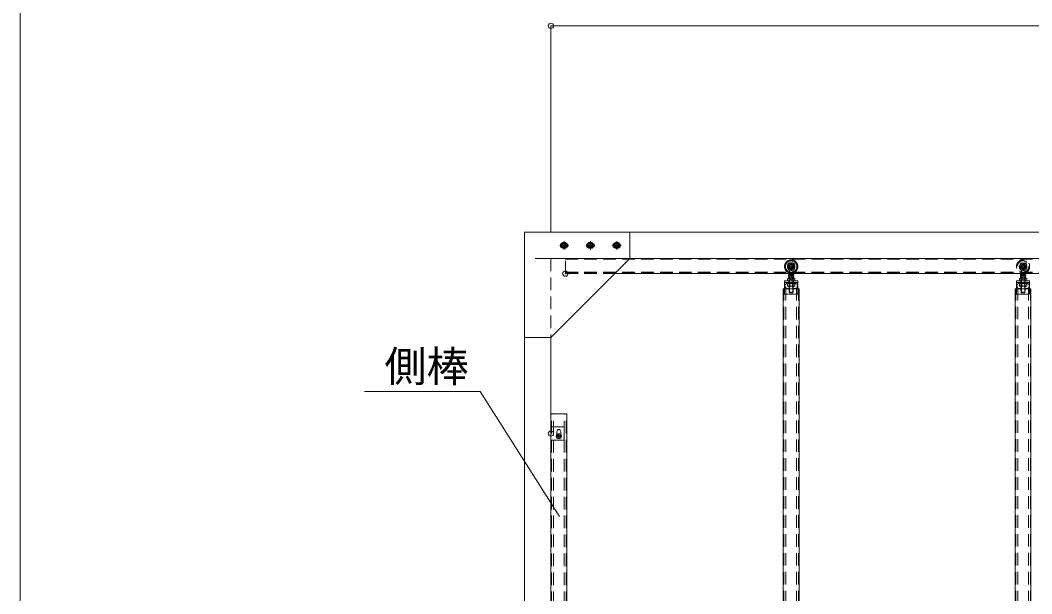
# Model space of a CAD drawing. Units: millimetres, scale not verified. Extents: x -9305 to 9305, y -6415 to 6415.
# Drawn here: x -9305 to -5459, y -546 to 1633 of the extents above; entities that cross this region are included whole.
import ezdxf
from ezdxf.enums import TextEntityAlignment as Align

# ---------------------------------------------------------------- set-up
doc = ezdxf.new("R2010")
doc.units = ezdxf.units.MM
doc.header["$LTSCALE"] = 40
doc.header["$PDMODE"] = 32
doc.header["$PDSIZE"] = 20
for name, pattern in [('CHAIN2', [12, 9, -1, 1, -1]), ('DASHED1', [1.8, 1.2, -0.6]), ('DOUBLE_CHAIN2', [12.8, 9, -1, 0.6, -0.6, 0.6, -1])]:
    doc.linetypes.add(name, pattern=pattern)
for name, color, linetype, lineweight in [('0-0_0', 7, 'Continuous', 9), ('0-5_CYG-54', 7, 'Continuous', 9), ('0-A_TEXT', 7, 'Continuous', 9), ('0-E_寸法', 7, 'Continuous', 9)]:
    doc.layers.add(name, color=color, linetype=linetype, lineweight=lineweight)
doc.styles.add('ＭＳ ゴシック', font='')
doc.styles.get('ＭＳ ゴシック').set_extended_font_data('MS Gothic')

msp = doc.modelspace()

# ---------------------------------------------------------------- linework, layer by layer
at = {"layer": '0-0_0'}
msp.add_line((-9304.61, 6414.98), (-9304.61, -6414.98), dxfattribs=at)
at = {"layer": '0-5_CYG-54'}
for p, q in [((-7386.82, 827.54), (-1786.84, 827.54)), ((-7386.82, 827.54), (-7386.82, -3172.46)), ((-6986.82, 727.54), (-2186.84, 727.54)), ((-7043.82, 670.54), (-2129.84, 670.54)), ((-6381.38, 662.54), (-6379.58, 664.34)), ((-6381.38, 662.54), (-6381.38, 652.51)), ((-6381.38, 662.54), (-6365.38, 662.54)), ((-6379.63, 664.34), (-6379.63, 670.54)), ((-6379.58, 664.34), (-6367.18, 664.34)), ((-6379.38, 652.51), (-6379.38, 664.34)), ((-6367.38, 652.51), (-6367.38, 664.34)), ((-6367.18, 664.34), (-6365.38, 662.54)), ((-6367.13, 664.34), (-6367.13, 670.54)), ((-6365.38, 662.54), (-6365.38, 652.51)), ((-5499.61, 662.54), (-5497.81, 664.34)), ((-5499.61, 662.54), (-5483.61, 662.54)), ((-5499.61, 662.54), (-5499.61, 652.51)), ((-5497.86, 664.34), (-5497.86, 670.54)), ((-5497.81, 664.34), (-5485.41, 664.34)), ((-5497.61, 652.51), (-5497.61, 664.34)), ((-5485.61, 652.51), (-5485.61, 664.34)), ((-5485.41, 664.34), (-5483.61, 662.54)), ((-5485.36, 664.34), (-5485.36, 670.54)), ((-5483.61, 662.54), (-5483.61, 652.51)), ((-6398.38, 642.52), (-6348.38, 642.52)), ((-6398.38, 592.52), (-6398.38, 642.52)), ((-6387.08, 651.51), (-6387.08, 643.56)), ((-6383.63, 652.51), (-6362.53, 652.51)), ((-6383.63, 642.56), (-6362.53, 642.56)), ((-6383.63, 632.51), (-6362.53, 632.51)), ((-6380.15, 651.51), (-6380.15, 643.56)), ((-6366.3, 651.51), (-6366.3, 643.56)), ((-6359.37, 651.51), (-6359.37, 643.56)), ((-6348.38, 642.52), (-6348.38, 592.52)), ((-5466.62, 642.51), (-5516.62, 642.51)), ((-5516.62, 642.51), (-5516.62, 592.52)), ((-5505.31, 651.51), (-5505.31, 643.56)), ((-5501.86, 652.51), (-5480.76, 652.51)), ((-5501.86, 642.56), (-5480.76, 642.56)), ((-5501.86, 632.51), (-5480.76, 632.51)), ((-5498.38, 651.51), (-5498.38, 643.56)), ((-5484.52, 651.51), (-5484.52, 643.56)), ((-5477.6, 651.51), (-5477.6, 643.56)), ((-5466.62, 592.52), (-5466.62, 642.51)), ((-6403.38, -3607.27), (-6403.38, 612.52)), ((-6403.38, 612.52), (-6398.38, 612.52)), ((-6348.38, 592.52), (-6398.38, 592.52)), ((-6348.38, 612.52), (-6343.38, 612.52)), ((-6343.38, -3607.27), (-6343.38, 612.52)), ((-5521.62, -3607.28), (-5521.62, 612.51)), ((-5521.62, 612.51), (-5516.62, 612.51)), ((-5516.62, 592.52), (-5466.62, 592.52)), ((-5466.62, 612.51), (-5461.62, 612.51)), ((-5461.62, -807.42), (-5461.62, 612.51)), ((-7286.82, -3537.28), (-7286.82, 427.54)), ((-7226.82, 137.54), (-7286.82, 137.54)), ((-7226.82, 137.54), (-7226.82, -3537.28)), ((-7264.32, 70.54), (-7264.32, 58.03)), ((-7249.32, 70.54), (-7249.32, 58.03))]:
    msp.add_line(p, q, dxfattribs=at)
at = {"layer": '0-5_CYG-54', "linetype": 'CHAIN2'}
for p, q in [((-7253.32, 777.54), (-7220.32, 777.54)), ((-7236.82, 794.04), (-7236.82, 761.04)), ((-7153.32, 777.54), (-7120.32, 777.54)), ((-7136.82, 794.04), (-7136.82, 761.04)), ((-7053.32, 777.54), (-7020.32, 777.54)), ((-7036.82, 794.04), (-7036.82, 761.04))]:
    msp.add_line(p, q, dxfattribs=at)
at = {"layer": '0-5_CYG-54', "linetype": 'DOUBLE_CHAIN2'}
for p, q in [((-6986.82, 727.54), (-7386.82, 727.54)), ((-6384.88, 710.34), (-6384.88, 685.34)), ((-6384.88, 710.34), (-6361.88, 710.34)), ((-6361.88, 710.34), (-6361.88, 685.34)), ((-6384.88, 685.34), (-6361.88, 685.34)), ((-6379.63, 673.13), (-6379.63, 685.34)), ((-6367.13, 673.13), (-6367.13, 685.34)), ((-5497.86, 670.54), (-5497.86, 685.34)), ((-5485.36, 670.54), (-5485.36, 685.34)), ((-6398.38, 636.52), (-6348.38, 636.52)), ((-6387.08, 623.61), (-6387.08, 631.51)), ((-6386.88, 636.51), (-6386.88, 632.51)), ((-6386.88, 636.51), (-6359.88, 636.51)), ((-6386.88, 632.51), (-6359.88, 632.51)), ((-6383.63, 622.61), (-6362.53, 622.61)), ((-6381.38, 652.51), (-6381.38, 599.34)), ((-6380.15, 623.61), (-6380.15, 631.51)), ((-6373.38, 636.51), (-6379.48, 632.61)), ((-6379.38, 597.34), (-6379.38, 652.51)), ((-6368.38, 636.51), (-6374.48, 632.61)), ((-6367.38, 597.34), (-6367.38, 652.51)), ((-6366.3, 623.61), (-6366.3, 631.51)), ((-6365.38, 652.51), (-6365.38, 599.34)), ((-6359.88, 636.51), (-6359.88, 632.51)), ((-6359.37, 623.61), (-6359.37, 631.51)), ((-5516.62, 636.51), (-5466.62, 636.51)), ((-5505.31, 623.61), (-5505.31, 631.51)), ((-5505.11, 636.51), (-5478.11, 636.51)), ((-5505.11, 636.51), (-5505.11, 632.51)), ((-5505.11, 632.51), (-5478.11, 632.51)), ((-5501.86, 622.61), (-5480.76, 622.61)), ((-5498.38, 623.61), (-5498.38, 631.51)), ((-5491.61, 636.51), (-5497.71, 632.61)), ((-5497.61, 597.34), (-5497.61, 652.51)), ((-5486.61, 636.51), (-5492.71, 632.61)), ((-5485.61, 597.34), (-5485.61, 652.51)), ((-5484.52, 623.61), (-5484.52, 631.51)), ((-5478.11, 636.51), (-5478.11, 632.51)), ((-5477.6, 623.61), (-5477.6, 631.51)), ((-6398.38, 612.52), (-6348.38, 612.52)), ((-6381.38, 599.34), (-6365.38, 599.34)), ((-6381.38, 599.34), (-6379.38, 597.34)), ((-6379.38, 597.34), (-6367.38, 597.34)), ((-6365.38, 599.34), (-6367.38, 597.34)), ((-5516.62, 612.51), (-5466.62, 612.51)), ((-5499.61, 599.34), (-5483.61, 599.34)), ((-5499.61, 599.34), (-5497.61, 597.34)), ((-5497.61, 597.34), (-5485.61, 597.34)), ((-5483.61, 599.34), (-5485.61, 597.34)), ((-5461.62, 612.51), (-5461.62, -3607.28))]:
    msp.add_line(p, q, dxfattribs=at)
at = {"layer": '0-5_CYG-54', "linetype": 'DASHED1'}
for p, q in [((-7286.82, 727.54), (-7286.82, 427.54)), ((-7231.82, 670.54), (-7231.82, 727.54)), ((-7231.82, 725.94), (-1941.84, 725.94)), ((-5503.11, 710.34), (-5480.11, 710.34)), ((-5503.11, 710.34), (-5503.11, 685.34)), ((-5480.11, 710.34), (-5480.11, 685.34)), ((-7231.82, 676.54), (-1941.84, 676.54)), ((-7231.82, 672.14), (-1941.84, 672.14)), ((-7231.82, 670.54), (-7043.82, 670.54)), ((-5503.11, 685.34), (-5480.11, 685.34)), ((-5499.61, 652.51), (-5499.61, 599.34)), ((-5483.61, 652.51), (-5483.61, 599.34)), ((-6401.08, -3607.48), (-6401.08, 612.52)), ((-6393.38, -3607.48), (-6393.38, 612.52)), ((-6353.38, -3607.48), (-6353.38, 612.52)), ((-6345.68, -3607.48), (-6345.68, 612.52)), ((-5519.32, -3607.28), (-5519.32, 612.51)), ((-5511.62, -3607.28), (-5511.62, 612.51)), ((-5471.62, -3607.28), (-5471.62, 612.51)), ((-5463.92, -3607.28), (-5463.92, 612.51)), ((-7284.52, -3537.46), (-7284.52, 137.54)), ((-7276.82, -3537.46), (-7276.82, 137.54)), ((-7236.82, -3537.46), (-7236.82, 137.54)), ((-7229.12, -3537.46), (-7229.12, 137.54))]:
    msp.add_line(p, q, dxfattribs=at)
at = {"layer": '0-5_CYG-54'}
for points in [[(-6986.82, 827.54), (-6986.82, 727.54), (-7286.82, 427.54), (-7386.82, 427.54)], [(-7286.82, 37.54), (-7236.82, 37.54), (-7236.82, 87.54), (-7286.82, 87.54)]]:
    msp.add_lwpolyline(points, dxfattribs=at)
for points in [[(-7230.47, 788.54), (-7243.18, 788.54), (-7249.52, 777.54), (-7243.18, 766.54), (-7230.47, 766.54), (-7224.12, 777.54)], [(-7130.47, 788.54), (-7143.18, 788.54), (-7149.52, 777.54), (-7143.18, 766.54), (-7130.47, 766.54), (-7124.12, 777.54)], [(-7030.47, 788.54), (-7043.18, 788.54), (-7049.52, 777.54), (-7043.18, 766.54), (-7030.47, 766.54), (-7024.12, 777.54)], [(-7265.32, 47.64), (-7265.32, 57.45), (-7256.82, 62.36), (-7248.32, 57.45), (-7248.32, 47.64), (-7256.82, 42.73)]]:
    msp.add_lwpolyline(points, close=True, dxfattribs=at)
for centre, radius in [((-7236.82, 777.54), 11), ((-7236.82, 777.54), 7.5), ((-7236.82, 777.54), 7), ((-7236.82, 777.54), 5.92), ((-7136.82, 777.54), 11), ((-7136.82, 777.54), 7.5), ((-7136.82, 777.54), 7), ((-7136.82, 777.54), 5.92), ((-7036.82, 777.54), 11), ((-7036.82, 777.54), 7.5), ((-7036.82, 777.54), 7), ((-7036.82, 777.54), 5.92), ((-7256.82, 52.54), 8.5), ((-7256.82, 52.54), 5), ((-7256.82, 52.54), 5), ((-7256.82, 52.54), 4.19)]:
    msp.add_circle(centre, radius, dxfattribs=at)
at = {"layer": '0-5_CYG-54', "linetype": 'DOUBLE_CHAIN2'}
for radius in [25, 22, 14.49, 6.25, 5]:
    msp.add_circle((-6373.38, 697.34), radius, dxfattribs=at)
at = {"layer": '0-5_CYG-54', "linetype": 'DASHED1'}
for radius in [25, 22, 14.49, 6.25, 5]:
    msp.add_circle((-5491.61, 697.34), radius, dxfattribs=at)
at = {"layer": '0-5_CYG-54'}
for centre, radius, start, end in [((-7244.82, 777.54), 7.5, 101.415, 258.585), ((-7236.82, 777.54), 12, 126.444, 173.556), ((-7236.82, 777.54), 12, 186.444, 233.556), ((-7236.82, 777.54), 12, 66.444, 113.556), ((-7236.82, 777.54), 12, 6.444, 53.556), ((-7236.82, 777.54), 12, 306.444, 353.556), ((-7228.82, 777.54), 7.5, 281.415, 78.585), ((-7144.82, 777.54), 7.5, 101.415, 258.585), ((-7136.82, 777.54), 12, 126.444, 173.556), ((-7136.82, 777.54), 12, 186.444, 233.556), ((-7136.82, 777.54), 12, 66.444, 113.556), ((-7136.82, 777.54), 12, 6.444, 53.556), ((-7136.82, 777.54), 12, 306.444, 353.556), ((-7128.82, 777.54), 7.5, 281.415, 78.585), ((-7044.82, 777.54), 7.5, 101.415, 258.585), ((-7036.82, 777.54), 12, 126.444, 173.556), ((-7036.82, 777.54), 12, 186.444, 233.556), ((-7036.82, 777.54), 12, 66.444, 113.556), ((-7036.82, 777.54), 12, 6.444, 53.556), ((-7036.82, 777.54), 12, 306.444, 353.556), ((-7028.82, 777.54), 7.5, 281.415, 78.585), ((-7236.82, 777.54), 12, 246.444, 293.556), ((-7136.82, 777.54), 12, 246.444, 293.556), ((-7036.82, 777.54), 12, 246.444, 293.556), ((-6383.62, 646.01), 6.5, 57.795, 122.205), ((-6383.62, 649.06), 6.5, 237.795, 302.205), ((-6373.22, 628.02), 24.49, 73.565, 106.435), ((-6373.22, 667.05), 24.49, 253.565, 286.435), ((-6362.83, 646.06), 6.46, 57.58, 122.42), ((-6362.83, 649.02), 6.46, 237.58, 302.42), ((-5501.84, 646.01), 6.5, 57.795, 122.205), ((-5501.84, 649.06), 6.5, 237.795, 302.205), ((-5491.45, 628.02), 24.49, 73.565, 106.435), ((-5491.45, 667.05), 24.49, 253.565, 286.435), ((-5481.06, 646.06), 6.46, 57.58, 122.42), ((-5481.06, 649.02), 6.46, 237.58, 302.42), ((-7256.82, 70.54), 7.5, 0, 180)]:
    msp.add_arc(centre, radius, start, end, dxfattribs=at)
at = {"layer": '0-5_CYG-54', "linetype": 'DOUBLE_CHAIN2'}
for centre, radius, start, end in [((-6383.62, 626.01), 6.5, 57.795, 122.205), ((-6383.62, 629.11), 6.5, 237.795, 302.205), ((-6373.22, 608.02), 24.49, 73.565, 106.435), ((-6373.22, 647.1), 24.49, 253.565, 286.435), ((-6362.83, 626.06), 6.46, 57.58, 122.42), ((-6362.83, 629.06), 6.46, 237.58, 302.42), ((-5501.84, 626.01), 6.5, 57.795, 122.205), ((-5501.84, 629.11), 6.5, 237.795, 302.205), ((-5491.45, 608.02), 24.49, 73.565, 106.435), ((-5491.45, 647.1), 24.49, 253.565, 286.435), ((-5481.06, 626.06), 6.46, 57.58, 122.42), ((-5481.06, 629.06), 6.46, 237.58, 302.42)]:
    msp.add_arc(centre, radius, start, end, dxfattribs=at)
at = {"layer": '0-5_CYG-54'}
for p in [(-7236.82, 777.54), (-7136.82, 777.54), (-7036.82, 777.54), (-6373.38, 697.34), (-5491.61, 697.34), (-7231.82, 670.54), (-6373.38, 664.34), (-6373.38, 657.34), (-5491.61, 664.34), (-5491.61, 657.34), (-6387.08, 623.61), (-6373.38, 642.52), (-6359.37, 623.61), (-5505.31, 623.61), (-5477.6, 623.61), (-7286.82, 62.54), (-7256.82, 52.54)]:
    msp.add_point(p, dxfattribs=at)
at = {"layer": '0-A_TEXT'}
msp.add_lwpolyline([(-7995.64, 223.02), (-7555.46, 223.02), (-7254.81, -252.3)], dxfattribs=at)
at = {"layer": '0-E_寸法'}
for p, q in [((-7286.82, 829.54), (-7286.82, 1613.11)), ((-1886.84, 1612.11), (-7286.82, 1612.11)), ((-7282.82, 1612.11), (-1890.84, 1612.11))]:
    msp.add_line(p, q, dxfattribs=at)
msp.add_point((-7286.82, 1612.11), dxfattribs=at)

# ---------------------------------------------------------------- texts
at = {"layer": '0-A_TEXT', "style": 'ＭＳ ゴシック'}
msp.add_text('側棒', height=117.3, dxfattribs=at).set_placement((-7919.7, 224.24), align=Align.BOTTOM_LEFT)

doc.saveas('drawing.dxf')
